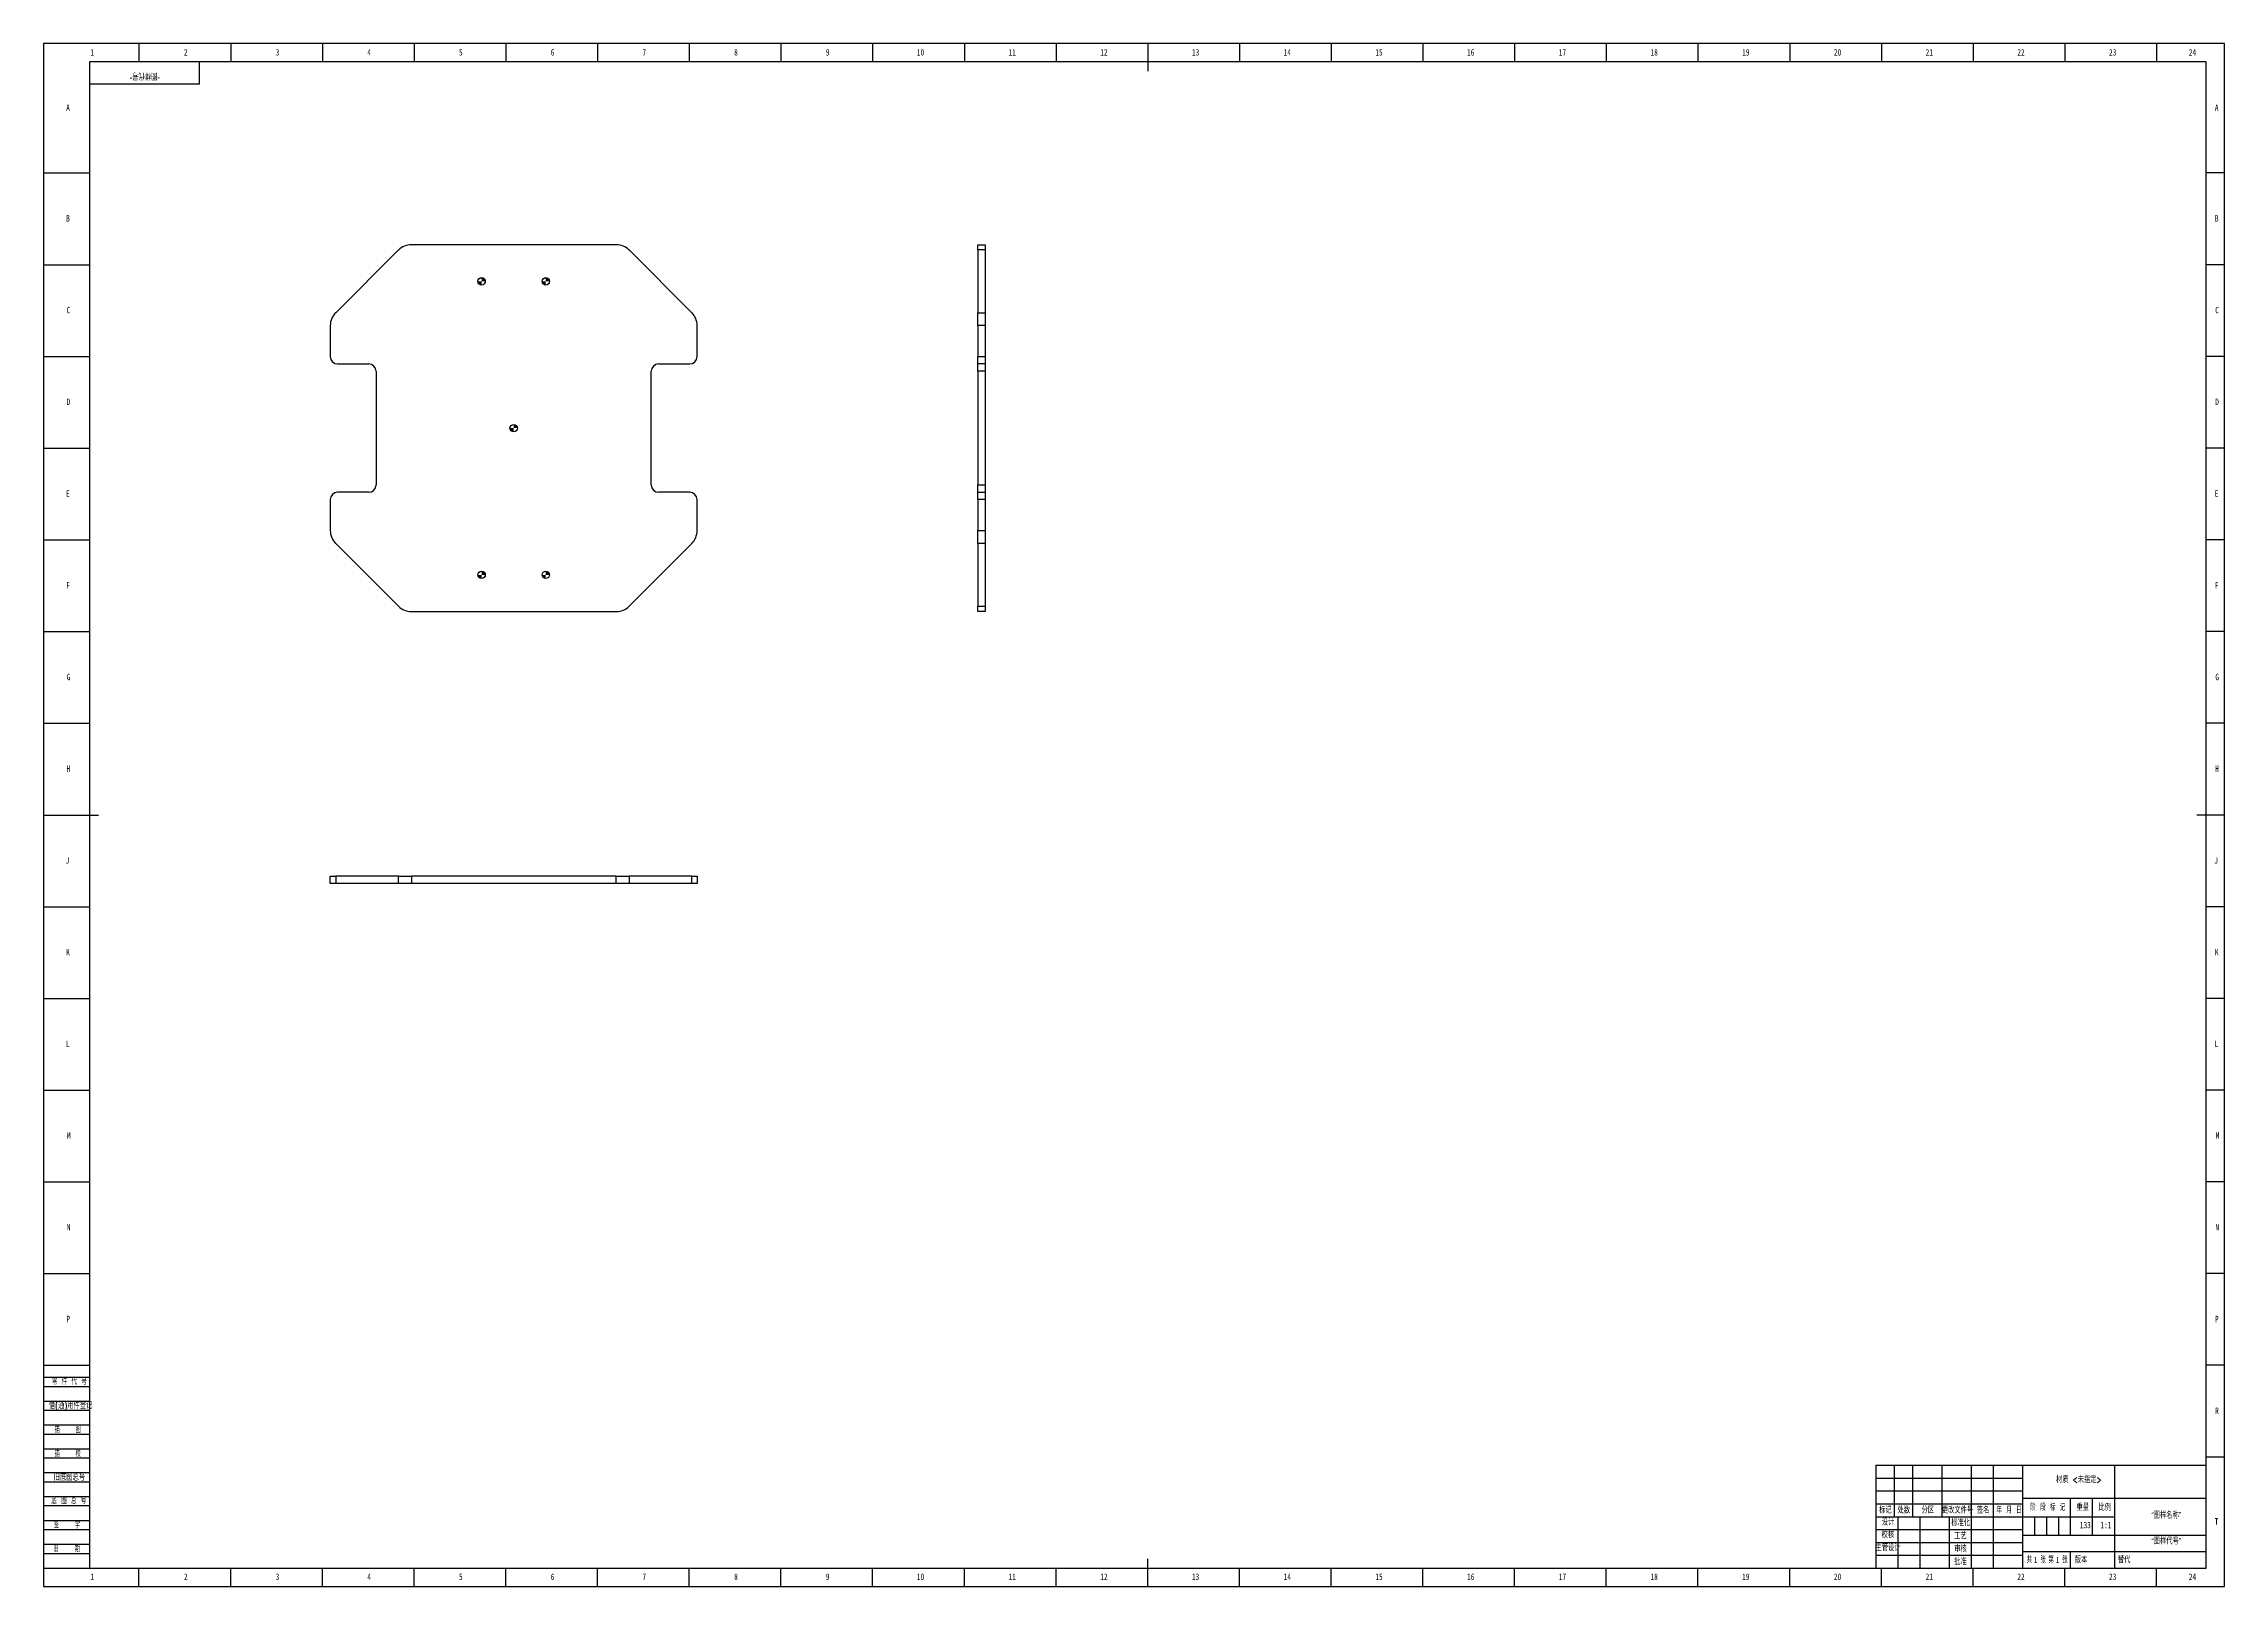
# Model space of a CAD drawing. Header units: millimetres. Extents: x 0 to 1189, y 0 to 841.
import ezdxf

# ---------------------------------------------------------------- set-up
doc = ezdxf.new("R2010")
doc.units = ezdxf.units.MM
for name, color, linetype in [('10', 7, 'Continuous'), ('5', 7, 'Continuous'), ('9', 7, 'Continuous'), ('SLD-0', 7, 'Continuous')]:
    doc.layers.add(name, color=color, linetype=linetype)
doc.styles.add('SLDTEXTSTYLE0', font='TXT', dxfattribs={"width": 0.7, "bigfont": 'bigfont'})
doc.styles.add('SLDTEXTSTYLE1', font='TXT', dxfattribs={"width": 0.6, "bigfont": 'bigfont'})
doc.styles.add('SLDTEXTSTYLE2', font='TXT', dxfattribs={"width": 0.614286, "bigfont": 'bigfont'})
doc.styles.add('SLDTEXTSTYLE3', font='TXT', dxfattribs={"width": 0.62, "bigfont": 'bigfont'})
doc.styles.add('SLDTEXTSTYLE4', font='TXT', dxfattribs={"width": 0.566667, "bigfont": 'bigfont'})
doc.styles.add('SLDTEXTSTYLE5', font='TXT', dxfattribs={"width": 0.7})

# ---------------------------------------------------------------- blocks, each defined once
blk = doc.blocks.new('SW_DOWELSYMBOL_0')
at = {"linetype": 'Continuous', "lineweight": 18}
h = blk.add_hatch(color=0, dxfattribs=at)
edge = h.paths.add_edge_path(flags=0)
edge.add_arc((0, 0), 2, 180, 270)
edge.add_line((0, -2), (0, 0))
edge.add_line((0, 0), (-2, 0))
h = blk.add_hatch(color=0, dxfattribs=at)
edge = h.paths.add_edge_path(flags=0)
edge.add_arc((0, 0), 2, 0, 90)
edge.add_line((0, 2), (0, 0))
edge.add_line((0, 0), (2, 0))
at = {"layer": '10', "color": 0}
blk.add_circle((0, 0), 2, dxfattribs=at)
blk = doc.blocks.new('SW_DOWELSYMBOL_1')
at = {"linetype": 'Continuous', "lineweight": 18}
h = blk.add_hatch(color=0, dxfattribs=at)
edge = h.paths.add_edge_path(flags=0)
edge.add_arc((0, 0), 2, 180, 270)
edge.add_line((0, -2), (0, 0))
edge.add_line((0, 0), (-2, 0))
h = blk.add_hatch(color=0, dxfattribs=at)
edge = h.paths.add_edge_path(flags=0)
edge.add_arc((0, 0), 2, 0, 90)
edge.add_line((0, 2), (0, 0))
edge.add_line((0, 0), (2, 0))
at = {"layer": '10', "color": 0}
blk.add_circle((0, 0), 2, dxfattribs=at)
blk = doc.blocks.new('SW_DOWELSYMBOL_2')
at = {"linetype": 'Continuous', "lineweight": 18}
h = blk.add_hatch(color=0, dxfattribs=at)
edge = h.paths.add_edge_path(flags=0)
edge.add_arc((0, 0), 2, 180, 270)
edge.add_line((0, -2), (0, 0))
edge.add_line((0, 0), (-2, 0))
h = blk.add_hatch(color=0, dxfattribs=at)
edge = h.paths.add_edge_path(flags=0)
edge.add_arc((0, 0), 2, 0, 90)
edge.add_line((0, 2), (0, 0))
edge.add_line((0, 0), (2, 0))
at = {"layer": '10', "color": 0}
blk.add_circle((0, 0), 2, dxfattribs=at)
blk = doc.blocks.new('SW_DOWELSYMBOL_3')
at = {"linetype": 'Continuous', "lineweight": 18}
h = blk.add_hatch(color=0, dxfattribs=at)
edge = h.paths.add_edge_path(flags=0)
edge.add_arc((0, 0), 2, 180, 270)
edge.add_line((0, -2), (0, 0))
edge.add_line((0, 0), (-2, 0))
h = blk.add_hatch(color=0, dxfattribs=at)
edge = h.paths.add_edge_path(flags=0)
edge.add_arc((0, 0), 2, 0, 90)
edge.add_line((0, 2), (0, 0))
edge.add_line((0, 0), (2, 0))
at = {"layer": '10', "color": 0}
blk.add_circle((0, 0), 2, dxfattribs=at)
blk = doc.blocks.new('SW_DOWELSYMBOL_4')
at = {"linetype": 'Continuous', "lineweight": 18}
h = blk.add_hatch(color=0, dxfattribs=at)
edge = h.paths.add_edge_path(flags=0)
edge.add_arc((0, 0), 2, 180, 270)
edge.add_line((0, -2), (0, 0))
edge.add_line((0, 0), (-2, 0))
h = blk.add_hatch(color=0, dxfattribs=at)
edge = h.paths.add_edge_path(flags=0)
edge.add_arc((0, 0), 2, 0, 90)
edge.add_line((0, 2), (0, 0))
edge.add_line((0, 0), (2, 0))
at = {"layer": '10', "color": 0}
blk.add_circle((0, 0), 2, dxfattribs=at)

msp = doc.modelspace()

# ---------------------------------------------------------------- linework, layer by layer
at = {"color": 7, "linetype": 'Continuous', "lineweight": 25}
for p, q in [((193.4, 728.5), (159.3, 694.3)), ((312.2, 731.4), (200.5, 731.4)), ((353.4, 694.3), (319.3, 728.5)), ((509.4, 731.4), (513.4, 731.4)), ((509.4, 728.5), (509.4, 731.4)), ((513.4, 728.5), (509.4, 728.5)), ((509.4, 728.5), (509.4, 694.3)), ((513.4, 731.4), (513.4, 728.5)), ((513.4, 728.5), (513.4, 694.3)), ((509.4, 687.3), (509.4, 694.3)), ((509.4, 694.3), (513.4, 694.3)), ((513.4, 694.3), (513.4, 687.3)), ((156.3, 687.3), (156.3, 670.4)), ((356.3, 670.4), (356.3, 687.3)), ((509.4, 687.3), (509.4, 670.4)), ((513.4, 687.3), (509.4, 687.3)), ((513.4, 687.3), (513.4, 670.4)), ((160.3, 666.4), (177.3, 666.4)), ((335.3, 666.4), (352.3, 666.4)), ((509.4, 666.4), (509.4, 670.4)), ((509.4, 670.4), (513.4, 670.4)), ((513.4, 666.4), (509.4, 666.4)), ((509.4, 662.4), (509.4, 666.4)), ((513.4, 670.4), (513.4, 666.4)), ((513.4, 666.4), (513.4, 662.4)), ((181.3, 662.4), (181.3, 600.4)), ((331.3, 600.4), (331.3, 662.4)), ((513.4, 662.4), (509.4, 662.4)), ((509.4, 662.4), (509.4, 600.4)), ((513.4, 662.4), (513.4, 600.4)), ((177.3, 596.4), (160.3, 596.4)), ((352.3, 596.4), (335.3, 596.4)), ((509.4, 600.4), (513.4, 600.4)), ((509.4, 596.4), (509.4, 600.4)), ((509.4, 592.4), (509.4, 596.4)), ((509.4, 596.4), (513.4, 596.4)), ((513.4, 600.4), (513.4, 596.4)), ((513.4, 596.4), (513.4, 592.4)), ((156.3, 592.4), (156.3, 575.5)), ((356.3, 575.5), (356.3, 592.4)), ((513.4, 592.4), (509.4, 592.4)), ((509.4, 592.4), (509.4, 575.5)), ((513.4, 592.4), (513.4, 575.5)), ((509.4, 575.5), (513.4, 575.5)), ((509.4, 568.5), (509.4, 575.5)), ((513.4, 575.5), (513.4, 568.5)), ((159.3, 568.5), (193.4, 534.3)), ((319.3, 534.3), (353.4, 568.5)), ((513.4, 568.5), (509.4, 568.5)), ((509.4, 568.5), (509.4, 534.3)), ((513.4, 568.5), (513.4, 534.3)), ((200.5, 531.4), (312.2, 531.4)), ((509.4, 534.3), (513.4, 534.3)), ((509.4, 531.4), (509.4, 534.3)), ((513.4, 531.4), (509.4, 531.4)), ((513.4, 534.3), (513.4, 531.4)), ((156.3, 383.2), (156.3, 387.2)), ((156.3, 387.2), (159.3, 387.2)), ((159.3, 383.2), (156.3, 383.2)), ((159.3, 387.2), (159.3, 383.2)), ((193.4, 387.2), (159.3, 387.2)), ((193.4, 383.2), (159.3, 383.2)), ((193.4, 383.2), (193.4, 387.2)), ((193.4, 387.2), (200.5, 387.2)), ((200.5, 383.2), (193.4, 383.2)), ((200.5, 387.2), (200.5, 383.2)), ((312.2, 387.2), (200.5, 387.2)), ((312.2, 383.2), (200.5, 383.2)), ((312.2, 383.2), (312.2, 387.2)), ((312.2, 387.2), (319.3, 387.2)), ((319.3, 383.2), (312.2, 383.2)), ((319.3, 387.2), (319.3, 383.2)), ((353.4, 387.2), (319.3, 387.2)), ((353.4, 383.2), (319.3, 383.2)), ((353.4, 383.2), (353.4, 387.2)), ((353.4, 387.2), (356.3, 387.2)), ((356.3, 383.2), (353.4, 383.2)), ((356.3, 387.2), (356.3, 383.2))]:
    msp.add_line(p, q, dxfattribs=at)
for centre, radius in [((238.8, 711.4), 2.02), ((238.8, 711.4), 2), ((273.8, 711.4), 2.02), ((273.8, 711.4), 2), ((256.3, 631.4), 2.03), ((256.3, 631.4), 2), ((238.8, 551.4), 2.02), ((238.8, 551.4), 2), ((273.8, 551.4), 2.02), ((273.8, 551.4), 2)]:
    msp.add_circle(centre, radius, dxfattribs=at)
for centre, radius, start, end in [((200.5, 721.4), 10, 90, 135), ((312.2, 721.4), 10, 45, 90), ((166.3, 687.3), 10, 135, 180), ((346.3, 687.3), 10, 0, 45), ((160.3, 670.4), 4, 180, 270), ((177.3, 662.4), 4, 0, 90), ((335.3, 662.4), 4, 90, 180), ((352.3, 670.4), 4, 270, 0), ((160.3, 592.4), 4, 90, 180), ((177.3, 600.4), 4, 270, 0), ((335.3, 600.4), 4, 180, 270), ((352.3, 592.4), 4, 0, 90), ((166.3, 575.5), 10, 180, 225), ((346.3, 575.5), 10, 315, 0), ((200.5, 541.4), 10, 225, 270), ((312.2, 541.4), 10, 270, 315)]:
    msp.add_arc(centre, radius, start, end, dxfattribs=at)
at = {"layer": '5', "color": 7}
for p, q in [((1189, 841), (0, 841)), ((0, 841), (0, 0)), ((1189, 0), (1189, 841)), ((0, 114), (25, 114)), ((0, 109), (25, 109)), ((0, 101), (25, 101)), ((0, 96), (25, 96)), ((0, 88), (25, 88)), ((0, 83), (25, 83)), ((0, 75), (25, 75)), ((0, 70), (25, 70)), ((0, 62), (25, 62)), ((0, 57), (25, 57)), ((0, 49), (25, 49)), ((999, 59), (1079, 59)), ((999, 52), (1079, 52)), ((0, 44), (25, 44)), ((0, 36), (25, 36)), ((1085.5, 38), (1085.5, 28)), ((1092, 38), (1092, 28)), ((1098.5, 38), (1098.5, 28)), ((0, 31), (25, 31)), ((0, 23), (25, 23)), ((0, 18), (25, 18)), ((0, 0), (1189, 0))]:
    msp.add_line(p, q, dxfattribs=at)
at = {"layer": '5'}
for p, q in [((52, 841), (52, 831.1)), ((102, 841), (102, 831.1)), ((152, 841), (152, 831.1)), ((202, 841), (202, 831.1)), ((252, 841), (252, 831.1)), ((302, 841), (302, 831.1)), ((352, 841), (352, 831.1)), ((402, 841), (402, 831.1)), ((452, 841), (452, 831.1)), ((502, 841), (502, 831.1)), ((552, 841), (552, 831.1)), ((652, 841), (652, 831.1)), ((702, 841), (702, 831.1)), ((752, 841), (752, 831.1)), ((802, 841), (802, 831.1)), ((852, 841), (852, 831.1)), ((902, 841), (902, 831.1)), ((952, 841), (952, 831.1)), ((1002, 841), (1002, 831.1)), ((1052, 841), (1052, 831.1)), ((1102, 841), (1102, 831.1)), ((1152, 841), (1152, 831.1)), ((0, 770.5), (25, 770.5)), ((1189, 770.5), (1179, 770.5)), ((0, 720.5), (25, 720.5)), ((1189, 720.5), (1179, 720.5)), ((0, 670.5), (25, 670.5)), ((1189, 670.5), (1179, 670.5)), ((0, 620.5), (25, 620.5)), ((1189, 620.5), (1179, 620.5)), ((0, 570.5), (25, 570.5)), ((1189, 570.5), (1179, 570.5)), ((0, 520.5), (25, 520.5)), ((1189, 520.5), (1179, 520.5)), ((0, 470.5), (25, 470.5)), ((1189, 470.5), (1179, 470.5)), ((0, 370.5), (25, 370.5)), ((1189, 370.5), (1179, 370.5)), ((0, 320.5), (25, 320.5)), ((1189, 320.5), (1179, 320.5)), ((0, 270.5), (25, 270.5)), ((1189, 270.5), (1179, 270.5)), ((0, 220.5), (25, 220.5)), ((1189, 220.5), (1179, 220.5)), ((0, 170.5), (25, 170.5)), ((1189, 170.5), (1179, 170.5)), ((0, 120.5), (25, 120.5)), ((1189, 120.5), (1179, 120.5)), ((1189, 70.5), (1179, 70.5)), ((52, 0), (52, 10)), ((102, 0), (102, 10)), ((152, 0), (152, 10)), ((202, 0), (202, 10)), ((252, 0), (252, 10)), ((302, 0), (302, 10)), ((352, 0), (352, 10)), ((402, 0), (402, 10)), ((452, 0), (452, 10)), ((502, 0), (502, 10)), ((552, 0), (552, 10)), ((652, 0), (652, 10)), ((702, 0), (702, 10)), ((752, 0), (752, 10)), ((802, 0), (802, 10)), ((852, 0), (852, 10)), ((902, 0), (902, 10)), ((952, 0), (952, 10)), ((1002, 0), (1002, 10)), ((1052, 0), (1052, 10)), ((1102, 0), (1102, 10)), ((1152, 0), (1152, 10))]:
    msp.add_line(p, q, dxfattribs=at)
at = {"layer": '5', "lineweight": 25}
for p, q in [((602, 841), (602, 826)), ((0, 420.5), (30, 420.5)), ((1189, 420.5), (1174, 420.5)), ((602, 0), (602, 15)), ((1105, 19), (1105, 10))]:
    msp.add_line(p, q, dxfattribs=at)
at = {"layer": '5', "color": 7, "lineweight": 25}
for p, q in [((1179, 831.1), (25, 831.1)), ((25, 831.1), (25, 10)), ((85, 819), (85, 831)), ((1179, 10), (1179, 831.1)), ((25, 819), (85, 819)), ((999, 66), (1179, 66)), ((999, 66), (999, 10)), ((1009, 66), (1009, 38)), ((1019, 66), (1019, 38)), ((1035, 66), (1035, 38)), ((1051, 66), (1051, 10)), ((1063, 66), (1063, 10)), ((1079, 66), (1079, 10)), ((1129, 66), (1129, 38)), ((1079, 48), (1179, 48)), ((1105, 48), (1105, 28)), ((1117, 48), (1117, 28)), ((999, 45), (1079, 45)), ((999, 38), (1129, 38)), ((1011, 38), (1011, 10)), ((1023, 38), (1023, 10)), ((1039, 38), (1039, 10)), ((1129, 38), (1129, 10)), ((999, 31), (1079, 31)), ((999, 24), (1079, 24)), ((1079, 28), (1179, 28)), ((999, 17), (1079, 17)), ((1079, 19), (1179, 19)), ((0, 10), (1179, 10))]:
    msp.add_line(p, q, dxfattribs=at)

# ---------------------------------------------------------------- block references
at = {"layer": '10'}
for name, p in [('SW_DOWELSYMBOL_4', (238.8, 711.4)), ('SW_DOWELSYMBOL_3', (273.8, 711.4)), ('SW_DOWELSYMBOL_0', (256.3, 631.4)), ('SW_DOWELSYMBOL_2', (238.8, 551.4)), ('SW_DOWELSYMBOL_1', (273.8, 551.4))]:
    msp.add_blockref(name, p, dxfattribs=at)

# ---------------------------------------------------------------- texts
at = {"layer": '10', "char_height": 3.5}
for s, insert, attachment_point, style in [('1', (26.5, 838), 2, 'SLDTEXTSTYLE5'), ('2', (77.5, 838), 2, 'SLDTEXTSTYLE5'), ('3', (127.5, 838), 2, 'SLDTEXTSTYLE5'), ('4', (177.5, 838), 2, 'SLDTEXTSTYLE5'), ('5', (227.5, 838), 2, 'SLDTEXTSTYLE5'), ('6', (277.5, 838), 2, 'SLDTEXTSTYLE5'), ('7', (327.5, 838), 2, 'SLDTEXTSTYLE5'), ('8', (377.5, 838), 2, 'SLDTEXTSTYLE5'), ('9', (427.5, 838), 2, 'SLDTEXTSTYLE5'), ('10', (478.1, 838), 2, 'SLDTEXTSTYLE5'), ('11', (528.1, 838), 2, 'SLDTEXTSTYLE5'), ('12', (578.1, 838), 2, 'SLDTEXTSTYLE5'), ('13', (628.1, 838), 2, 'SLDTEXTSTYLE5'), ('14', (678.1, 838), 2, 'SLDTEXTSTYLE5'), ('15', (728.1, 838), 2, 'SLDTEXTSTYLE5'), ('16', (778.1, 838), 2, 'SLDTEXTSTYLE5'), ('17', (828.1, 838), 2, 'SLDTEXTSTYLE5'), ('18', (878.1, 838), 2, 'SLDTEXTSTYLE5'), ('19', (928.1, 838), 2, 'SLDTEXTSTYLE5'), ('20', (978.1, 838), 2, 'SLDTEXTSTYLE5'), ('21', (1028.1, 838), 2, 'SLDTEXTSTYLE5'), ('22', (1078.1, 838), 2, 'SLDTEXTSTYLE5'), ('23', (1128.1, 838), 2, 'SLDTEXTSTYLE5'), ('24', (1171.6, 838), 2, 'SLDTEXTSTYLE5'), ('A', (13.3, 807.8), 2, 'SLDTEXTSTYLE5'), ('A', (1184.8, 807.8), 2, 'SLDTEXTSTYLE5'), ('B', (13.3, 747.5), 2, 'SLDTEXTSTYLE5'), ('B', (1184.8, 747.5), 2, 'SLDTEXTSTYLE5'), ('C', (13.5, 697.5), 2, 'SLDTEXTSTYLE5'), ('C', (1185, 697.5), 2, 'SLDTEXTSTYLE5'), ('D', (13.5, 647.5), 2, 'SLDTEXTSTYLE5'), ('D', (1185, 647.5), 2, 'SLDTEXTSTYLE5'), ('E', (13.3, 597.5), 2, 'SLDTEXTSTYLE5'), ('E', (1184.8, 597.5), 2, 'SLDTEXTSTYLE5'), ('F', (13.3, 547.5), 2, 'SLDTEXTSTYLE5'), ('F', (1184.8, 547.5), 2, 'SLDTEXTSTYLE5'), ('G', (13.6, 497.5), 2, 'SLDTEXTSTYLE5'), ('G', (1185.1, 497.5), 2, 'SLDTEXTSTYLE5'), ('H', (13.5, 447.5), 2, 'SLDTEXTSTYLE5'), ('H', (1185, 447.5), 2, 'SLDTEXTSTYLE5'), ('J', (13, 397.5), 2, 'SLDTEXTSTYLE5'), ('J', (1184.5, 397.5), 2, 'SLDTEXTSTYLE5'), ('K', (13.3, 347.5), 2, 'SLDTEXTSTYLE5'), ('K', (1184.8, 347.5), 2, 'SLDTEXTSTYLE5'), ('L', (13.2, 297.5), 2, 'SLDTEXTSTYLE5'), ('L', (1184.7, 297.5), 2, 'SLDTEXTSTYLE5'), ('M', (13.7, 247.5), 2, 'SLDTEXTSTYLE5'), ('M', (1185.2, 247.5), 2, 'SLDTEXTSTYLE5'), ('N', (13.6, 197.5), 2, 'SLDTEXTSTYLE5'), ('N', (1185.1, 197.5), 2, 'SLDTEXTSTYLE5'), ('P', (13.4, 147.5), 2, 'SLDTEXTSTYLE5'), ('P', (1184.9, 147.5), 2, 'SLDTEXTSTYLE5'), ('R', (1185, 97.5), 2, 'SLDTEXTSTYLE5'), ('材质 <未指定>', (1109.6, 59.9), 2, 'SLDTEXTSTYLE0'), ('“图样名称”', (1157.3, 40.5), 2, 'SLDTEXTSTYLE0'), ('T', (1184.7, 37.2), 2, 'SLDTEXTSTYLE5'), ('校核', (1005.5, 29.9), 2, 'SLDTEXTSTYLE0'), ('133', (1113.2, 35.2), 2, 'SLDTEXTSTYLE5'), ('“图样代号”', (1157.3, 26.4), 2, 'SLDTEXTSTYLE0'), ('主管设计', (1005.6, 22.8), 2, 'SLDTEXTSTYLE0'), ('1', (1085.1, 16.2), 1, 'SLDTEXTSTYLE5'), ('1', (1097.1, 16.2), 1, 'SLDTEXTSTYLE5'), ('1', (26.5, 7), 2, 'SLDTEXTSTYLE5'), ('2', (77.5, 7), 2, 'SLDTEXTSTYLE5'), ('3', (127.5, 7), 2, 'SLDTEXTSTYLE5'), ('4', (177.5, 7), 2, 'SLDTEXTSTYLE5'), ('5', (227.5, 7), 2, 'SLDTEXTSTYLE5'), ('6', (277.5, 7), 2, 'SLDTEXTSTYLE5'), ('7', (327.5, 7), 2, 'SLDTEXTSTYLE5'), ('8', (377.5, 7), 2, 'SLDTEXTSTYLE5'), ('9', (427.5, 7), 2, 'SLDTEXTSTYLE5'), ('10', (478.1, 7), 2, 'SLDTEXTSTYLE5'), ('11', (528.1, 7), 2, 'SLDTEXTSTYLE5'), ('12', (578.1, 7), 2, 'SLDTEXTSTYLE5'), ('13', (628.1, 7), 2, 'SLDTEXTSTYLE5'), ('14', (678.1, 7), 2, 'SLDTEXTSTYLE5'), ('15', (728.1, 7), 2, 'SLDTEXTSTYLE5'), ('16', (778.1, 7), 2, 'SLDTEXTSTYLE5'), ('17', (828.1, 7), 2, 'SLDTEXTSTYLE5'), ('18', (878.1, 7), 2, 'SLDTEXTSTYLE5'), ('19', (928.1, 7), 2, 'SLDTEXTSTYLE5'), ('20', (978.1, 7), 2, 'SLDTEXTSTYLE5'), ('21', (1028.1, 7), 2, 'SLDTEXTSTYLE5'), ('22', (1078.1, 7), 2, 'SLDTEXTSTYLE5'), ('23', (1128.1, 7), 2, 'SLDTEXTSTYLE5'), ('24', (1171.6, 7), 2, 'SLDTEXTSTYLE5')]:
    msp.add_mtext(s, dxfattribs=dict(at, insert=insert, attachment_point=attachment_point, style=style))
at = {"layer": '10', "color": 7, "insert": (1110.8, 16.2), "char_height": 3.5, "attachment_point": 2, "style": 'SLDTEXTSTYLE0'}
msp.add_mtext('版本', dxfattribs=at)
at = {"layer": '9', "color": 7, "char_height": 3.5}
for s, insert, attachment_point, style in [('零 件 代 号', (4.5, 113.4), 1, 'SLDTEXTSTYLE2'), ('借(通)用件登记', (2.9, 100.3), 1, 'SLDTEXTSTYLE0'), ('描    图', (13.1, 87.2), 2, 'SLDTEXTSTYLE4'), ('描    校', (13.1, 74.1), 2, 'SLDTEXTSTYLE4'), ('旧底图总号', (5.5, 61.2), 1, 'SLDTEXTSTYLE0'), ('底 图 总 号', (4.2, 48.4), 1, 'SLDTEXTSTYLE2'), ('标记', (1004.2, 43.3), 2, 'SLDTEXTSTYLE0'), ('设计', (1005.6, 36.8), 2, 'SLDTEXTSTYLE0'), ('处数', (1014.2, 43.3), 2, 'SLDTEXTSTYLE0'), ('分区', (1027.3, 43.3), 2, 'SLDTEXTSTYLE0'), ('更改文件号', (1043.5, 43.3), 2, 'SLDTEXTSTYLE0'), ('标准化', (1045.2, 36.4), 2, 'SLDTEXTSTYLE0'), ('签名', (1057.5, 43.3), 2, 'SLDTEXTSTYLE0'), ('年 月 日', (1071.6, 43.3), 2, 'SLDTEXTSTYLE3'), ('阶 段 标 记', (1092.7, 44.8), 2, 'SLDTEXTSTYLE2'), ('重量', (1111.8, 44.8), 2, 'SLDTEXTSTYLE0'), ('比例', (1123.7, 44.8), 2, 'SLDTEXTSTYLE0'), ('签    字', (12.7, 35.2), 2, 'SLDTEXTSTYLE4'), ('工艺', (1045.1, 29.2), 2, 'SLDTEXTSTYLE0'), ('日    期', (12.7, 22.2), 2, 'SLDTEXTSTYLE4'), ('批准', (1045.1, 15.2), 2, 'SLDTEXTSTYLE0'), ('审核', (1045.1, 22.2), 2, 'SLDTEXTSTYLE0'), ('共  张', (1086.4, 16.2), 2, 'SLDTEXTSTYLE1'), ('第  张', (1098.3, 16.2), 2, 'SLDTEXTSTYLE1')]:
    msp.add_mtext(s, dxfattribs=dict(at, insert=insert, attachment_point=attachment_point, style=style))
at = {"layer": 'SLD-0', "insert": (55.2, 821.7), "char_height": 3.5, "attachment_point": 2, "rotation": 180, "style": 'SLDTEXTSTYLE0'}
msp.add_mtext('“图样代号”', dxfattribs=at)
at = {"layer": 'SLD-0', "char_height": 3.5}
for s, insert, attachment_point, style in [('1:1', (1124.4, 35.2), 2, 'SLDTEXTSTYLE5'), ('替代', (1130.9, 16.2), 1, 'SLDTEXTSTYLE0')]:
    msp.add_mtext(s, dxfattribs=dict(at, insert=insert, attachment_point=attachment_point, style=style))

doc.saveas('drawing.dxf')
